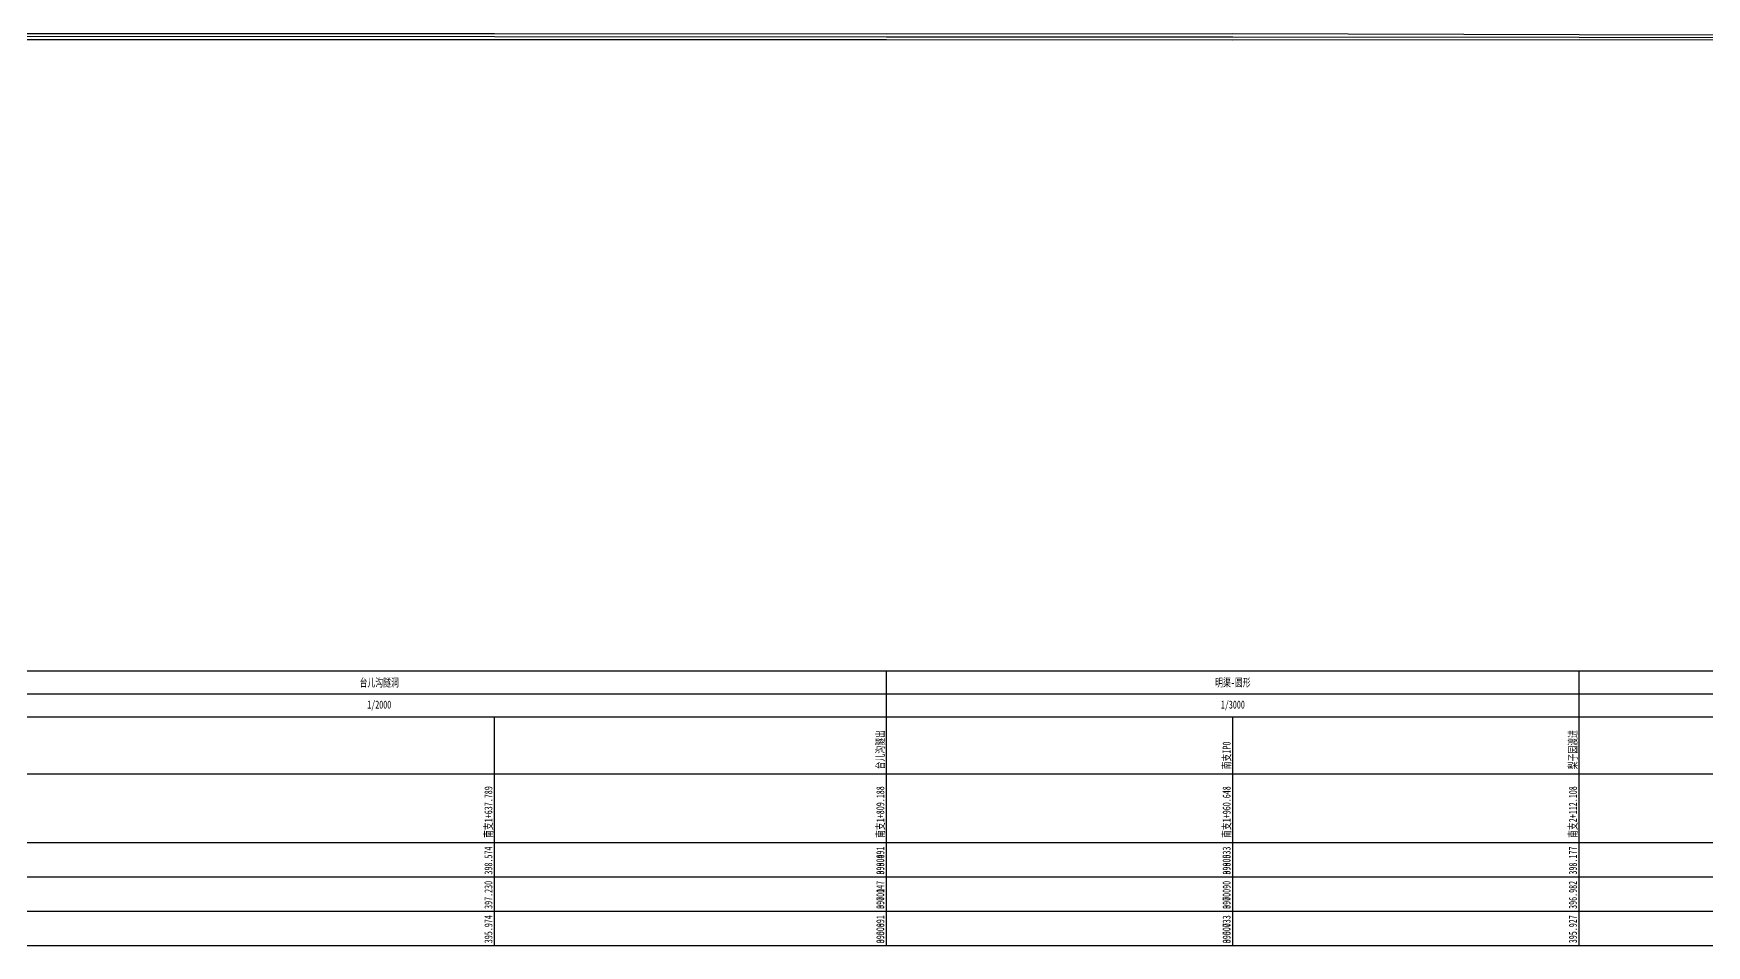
# Model space of a CAD drawing. Header units: metres. Extents: x -40 to 2900, y 0 to 402.
# Drawn here: x 1436 to 2168, y 0 to 399 of the extents above; entities that cross this region are included whole.
import ezdxf
from ezdxf.enums import TextEntityAlignment as Align

# ---------------------------------------------------------------- set-up
doc = ezdxf.new("R2010")
doc.units = ezdxf.units.M
for name, color, linetype in [('文字标注', 7, 'Continuous'), ('渠底高程线', 3, 'Continuous'), ('渠顶高程线', 1, 'Continuous'), ('表格线框', 7, 'Continuous'), ('设计水位线', 5, 'Continuous')]:
    doc.layers.add(name, color=color, linetype=linetype)
doc.styles.get("Standard").update_dxf_attribs({"font": '', "width": 0.7})
doc.styles.get('Standard').set_extended_font_data('仿宋')

msp = doc.modelspace()

# ---------------------------------------------------------------- linework, layer by layer
at = {"layer": '渠底高程线'}
msp.add_lwpolyline([(1365.44, 395.95), (1637.79, 395.97), (1809.19, 395.89), (1960.65, 395.73), (2112.11, 395.93), (2558.89, 395.63), (2577.06, 395.31), (2595.23, 395.57), (2644.09, 395.55), (2737.96, 395.28), (2899.54, 395.23)], dxfattribs=at)
at = {"layer": '渠顶高程线'}
msp.add_lwpolyline([(1365.44, 398.55), (1637.79, 398.57), (1809.19, 398.49), (1960.65, 398.53), (2112.11, 398.18), (2558.89, 397.88), (2577.06, 398.11), (2595.23, 398.07), (2644.09, 398.05), (2737.96, 397.24), (2899.54, 397.18)], dxfattribs=at)
at = {"layer": '表格线框'}
for p, q in [((0, 120), (2899.54, 120)), ((1809.19, 0), (1809.19, 120)), ((2112.11, 0), (2112.11, 120)), ((0, 110), (2899.54, 110)), ((0, 100), (2899.54, 100)), ((1637.79, 0), (1637.79, 100)), ((1809.19, 0), (1809.19, 100)), ((1960.65, 0), (1960.65, 100)), ((1960.65, 0), (1960.65, 100)), ((0, 75), (2899.54, 75)), ((0, 45), (2899.54, 45)), ((0, 30), (2899.54, 30)), ((0, 15), (2899.54, 15)), ((0, 0), (2899.54, 0))]:
    msp.add_line(p, q, dxfattribs=at)
at = {"layer": '设计水位线'}
msp.add_lwpolyline([(1396.96, 397.35), (1637.79, 397.23), (1809.19, 397.15), (1960.65, 397.09), (2112.11, 396.98), (2558.89, 396.68), (2577.06, 396.67), (2595.23, 396.65), (2644.09, 396.63), (2737.96, 396.59), (2899.54, 396.54)], dxfattribs=at)

# ---------------------------------------------------------------- texts
at = {"layer": '文字标注', "width": 0.7}
for s, p in [('台儿沟隧洞', (1587.31, 115)), ('明渠-圆形', (1960.65, 115)), ('1/2000', (1587.31, 105)), ('1/3000', (1960.65, 105))]:
    msp.add_text(s, height=3.5, dxfattribs=at).set_placement(p, align=Align.MIDDLE)
for s, p in [('台儿沟隧出', (1808.19, 77)), ('南支IP0', (1959.65, 77)), ('梨子园渡进', (2111.11, 77)), ('南支1+637.789', (1636.79, 47)), ('南支1+809.188', (1808.19, 47)), ('南支1+809.188', (1808.19, 47)), ('南支1+960.648', (1959.65, 47)), ('南支1+960.648', (1959.65, 47)), ('南支2+112.108', (2111.11, 47)), ('398.574', (1636.79, 31)), ('398.491', (1808.19, 31)), ('0.000', (1808.19, 31)), ('398.533', (1959.65, 31)), ('0.000', (1959.65, 31)), ('398.177', (2111.11, 31)), ('397.230', (1636.79, 16)), ('397.147', (1808.19, 16)), ('0.000', (1808.19, 16)), ('397.090', (1959.65, 16)), ('0.000', (1959.65, 16)), ('396.982', (2111.11, 16)), ('395.974', (1636.79, 1)), ('395.891', (1808.19, 1)), ('0.000', (1808.19, 1)), ('395.733', (1959.65, 1)), ('0.000', (1959.65, 1)), ('395.927', (2111.11, 1))]:
    msp.add_text(s, height=3.5, rotation=90, dxfattribs=at).set_placement(p)

doc.saveas('drawing.dxf')
